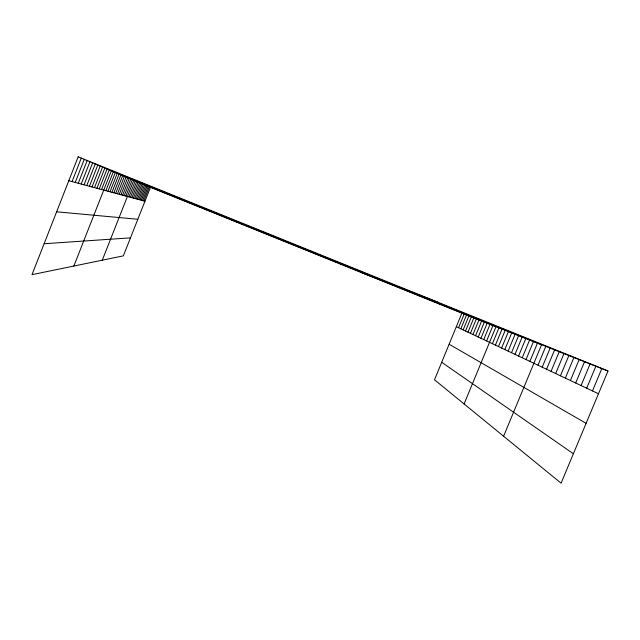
<?xml version="1.0" encoding="UTF-8"?>
<svg xmlns="http://www.w3.org/2000/svg" width="640" height="640" viewBox="0 0 640 640"><rect width="100%" height="100%" fill="white"/><g stroke="black" fill="none" stroke-linecap="round" stroke-linejoin="round"><path stroke-width="0.96" d="M78.168 156.816L32 274.648L123.352 255.864L150.456 187.32L78.168 156.816L608 371L561.064 483.184L434.512 379.784L461.88 313.184L608 371M72.072 181.592L81.264 158.12M75.216 182.44L84.256 159.384M78.264 183.256L87.144 160.6M81.2 184.048L89.936 161.784M84.04 184.808L92.632 162.92M86.784 185.552L95.24 164.016M89.44 186.264L97.76 165.08M92.016 186.96L100.2 166.112M94.504 187.624L102.568 167.112M96.92 188.28L104.856 168.08M99.256 188.904L107.08 169.016M101.528 189.52L109.232 169.928M73.856 266.04L111.328 170.808L541.576 344.72L503.6 436.232M105.872 190.688L113.36 171.664M107.952 191.248L115.328 172.496M109.968 191.784L117.248 173.304M111.936 192.312L119.112 174.096M113.84 192.832L120.92 174.856M115.704 193.328L122.688 175.6M117.512 193.816L124.4 176.328M119.272 194.288L126.072 177.032M120.984 194.752L127.696 177.72M122.656 195.2L129.28 178.384M124.28 195.64L130.824 179.04M125.864 196.064L132.336 179.672M102.272 260.2L133.8 180.296L495.984 326.68L464.088 403.952M128.968 196.896L135.28 180.912M130.488 197.304L136.712 181.52M131.96 197.704L138.12 182.112M133.408 198.088L139.488 182.696M134.816 198.472L140.824 183.256M136.192 198.84L142.128 183.808M137.528 199.2L143.4 184.344M138.84 199.552L144.648 184.872M140.128 199.896L145.864 185.384M141.376 200.232L147.048 185.888M142.6 200.568L148.208 186.376M143.8 200.888L149.344 186.856M458.56 327.72L464.16 314.088M460.832 328.792L466.496 315.016M463.152 329.888L468.88 315.96M465.52 331.008L471.32 316.92M467.952 332.152L473.808 317.904M470.432 333.32L476.36 318.92M472.968 334.52L478.968 319.952M475.568 335.744L481.64 321.008M478.224 337L484.368 322.088M480.944 338.288L487.168 323.192M483.736 339.6L490.032 324.328M486.592 340.952L492.976 325.488M492.432 343.704L498.976 327.864M495.416 345.112L502.04 329.08M498.48 346.56L505.184 330.32M501.616 348.04L508.408 331.6M504.832 349.56L511.72 332.904M508.136 351.112L515.112 334.248M511.52 352.712L518.592 335.624M515 354.352L522.168 337.04M518.568 356.04L525.84 338.496M522.24 357.768L529.608 339.984M526.016 359.552L533.488 341.52M529.888 361.384L537.472 343.096M537.984 365.2L545.792 346.392M542.208 367.2L550.136 348.112M546.56 369.248L554.616 349.88M551.048 371.368L559.224 351.704M555.664 373.544L563.976 353.584M560.432 375.8L568.872 355.52M565.352 378.12L573.928 357.52M570.424 380.512L579.152 359.584M575.672 382.984L584.544 361.72M581.088 385.544L590.112 363.928M586.688 388.184L595.872 366.2M592.48 390.92L601.832 368.56M44.112 243.736L130.48 237.856M254.856 229.512L257.744 229.408M56.624 211.8L137.824 219.272M68.8 180.712L144.968 201.2M360.72 272.304L437.824 302.208M150.456 187.32L461.88 313.184M456.336 326.672L598.48 393.752M449.128 344.224L586.104 423.344M441.704 362.28L573.384 453.752"/></g></svg>
